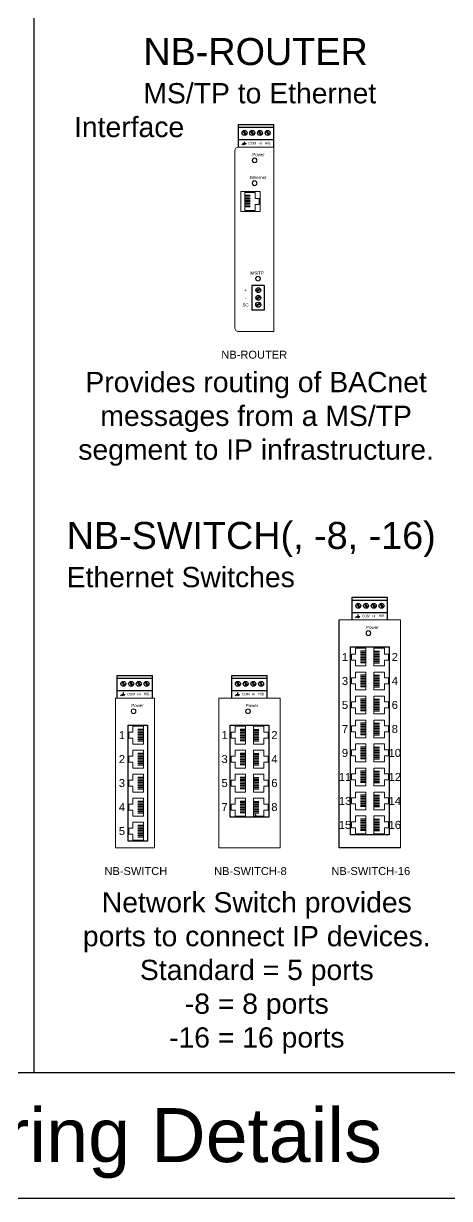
# Model space of a CAD drawing. Header units: inches. Extents: x 59 to 3361, y -1026 to 1732.
# Drawn here: x 2233 to 2339.4, y 38 to 331.7 of the extents above; entities that cross this region are included whole.
import ezdxf

# ---------------------------------------------------------------- set-up
doc = ezdxf.new("R2010")
doc.units = ezdxf.units.IN
doc.header["$MEASUREMENT"] = 0
doc.linetypes.add('SLD-Solid', pattern=[0])
doc.styles.add('ARIAL', font='arial.ttf')

# ---------------------------------------------------------------- blocks, each defined once
blk = doc.blocks.new('NB-SWITCH-8 Front')
for p, q in [((-4.43, 43.14), (4.43, 43.14)), ((-4.43, 37.48), (-4.43, 43.14)), ((-4.43, 42.44), (4.43, 42.44)), ((-3.3, 41.49), (-2.66, 40.45)), ((-3.15, 41.59), (-2.49, 40.55)), ((-1.37, 41.49), (-0.74, 40.45)), ((-1.22, 41.59), (-0.57, 40.55)), ((0.55, 41.49), (1.19, 40.45)), ((0.7, 41.59), (1.36, 40.55)), ((2.48, 41.49), (3.11, 40.45)), ((2.63, 41.59), (3.28, 40.55)), ((4.4, 37.48), (4.4, 43.14)), ((-4.43, 39.36), (4.43, 39.36)), ((-3.26, 38.36), (-3.6, 38.02)), ((-3.26, 38.36), (-2.52, 38.36)), ((-2.89, 38.36), (-3.23, 38.02)), ((-2.89, 38.36), (-2.89, 38.82)), ((-2.52, 38.36), (-2.86, 38.02)), ((-0.99, 29.64), (-2.36, 29.64)), ((0.99, 29.64), (2.36, 29.64)), ((-0.99, 29.24), (-2.36, 29.24)), ((-0.99, 28.83), (-2.36, 28.83)), ((-0.99, 28.42), (-2.36, 28.42)), ((-0.99, 28.01), (-2.36, 28.01)), ((-0.99, 27.61), (-2.36, 27.61)), ((-0.99, 27.2), (-2.36, 27.2)), ((-0.99, 26.79), (-2.36, 26.79)), ((0.99, 29.24), (2.36, 29.24)), ((0.99, 28.83), (2.36, 28.83)), ((0.99, 28.42), (2.36, 28.42)), ((0.99, 28.01), (2.36, 28.01)), ((0.99, 27.61), (2.36, 27.61)), ((0.99, 27.2), (2.36, 27.2)), ((0.99, 26.79), (2.36, 26.79)), ((-0.99, 23.65), (-2.36, 23.65)), ((0.99, 23.65), (2.36, 23.65)), ((-0.99, 23.24), (-2.36, 23.24)), ((-0.99, 22.83), (-2.36, 22.83)), ((-0.99, 22.43), (-2.36, 22.43)), ((-0.99, 22.02), (-2.36, 22.02)), ((-0.99, 21.61), (-2.36, 21.61)), ((-0.99, 21.2), (-2.36, 21.2)), ((-0.99, 20.8), (-2.36, 20.8)), ((0.99, 23.24), (2.36, 23.24)), ((0.99, 22.83), (2.36, 22.83)), ((0.99, 22.43), (2.36, 22.43)), ((0.99, 22.02), (2.36, 22.02)), ((0.99, 21.61), (2.36, 21.61)), ((0.99, 21.2), (2.36, 21.2)), ((0.99, 20.8), (2.36, 20.8)), ((-0.99, 17.65), (-2.36, 17.65)), ((0.99, 17.65), (2.36, 17.65)), ((-0.99, 17.24), (-2.36, 17.24)), ((-0.99, 16.84), (-2.36, 16.84)), ((-0.99, 16.43), (-2.36, 16.43)), ((-0.99, 16.02), (-2.36, 16.02)), ((-0.99, 15.61), (-2.36, 15.61)), ((-0.99, 15.21), (-2.36, 15.21)), ((-0.99, 14.8), (-2.36, 14.8)), ((0.99, 17.24), (2.36, 17.24)), ((0.99, 16.84), (2.36, 16.84)), ((0.99, 16.43), (2.36, 16.43)), ((0.99, 16.02), (2.36, 16.02)), ((0.99, 15.61), (2.36, 15.61)), ((0.99, 15.21), (2.36, 15.21)), ((0.99, 14.8), (2.36, 14.8)), ((-0.99, 11.65), (-2.36, 11.65)), ((-0.99, 11.25), (-2.36, 11.25)), ((-0.99, 10.84), (-2.36, 10.84)), ((-0.99, 10.43), (-2.36, 10.43)), ((-0.99, 10.03), (-2.36, 10.03)), ((-0.99, 9.62), (-2.36, 9.62)), ((-0.99, 9.21), (-2.36, 9.21)), ((0.99, 11.65), (2.36, 11.65)), ((0.99, 11.25), (2.36, 11.25)), ((0.99, 10.84), (2.36, 10.84)), ((0.99, 10.43), (2.36, 10.43)), ((0.99, 10.03), (2.36, 10.03)), ((0.99, 9.62), (2.36, 9.62)), ((0.99, 9.21), (2.36, 9.21)), ((-0.99, 8.8), (-2.36, 8.8)), ((0.99, 8.8), (2.36, 8.8)), ((1.63, 8.13), (1.29, 8.47)), ((1.63, 7.76), (1.29, 8.1))]:
    blk.add_line(p, q)
at = {"color": 7, "linetype": 'SLD-Solid', "lineweight": 15}
for p, q in [((7.68, 37.48), (-7.68, 37.48)), ((-7.68, 37.48), (-7.68, 0)), ((4.4, 37.48), (-4.4, 37.48)), ((7.68, 0), (7.68, 37.48)), ((-3.61, 28.97), (-3.61, 30.46)), ((-3.61, 30.46), (-0.99, 30.46)), ((-0.99, 30.46), (-0.99, 25.98)), ((0, 30.73), (4.83, 30.73)), ((0.99, 30.46), (0.99, 25.98)), ((3.61, 30.46), (0.99, 30.46)), ((3.61, 28.97), (3.61, 30.46)), ((-4.62, 28.97), (-3.61, 28.97)), ((-4.62, 27.47), (-4.62, 28.97)), ((-3.61, 27.47), (-4.62, 27.47)), ((-3.61, 25.98), (-3.61, 27.47)), ((4.62, 28.97), (3.61, 28.97)), ((3.61, 27.47), (4.62, 27.47)), ((3.61, 25.98), (3.61, 27.47)), ((4.62, 27.47), (4.62, 28.97)), ((-0.99, 25.98), (-3.61, 25.98)), ((-3.61, 22.97), (-3.61, 24.46)), ((-3.61, 24.46), (-0.99, 24.46)), ((-0.99, 24.46), (-0.99, 19.98)), ((0.99, 25.98), (3.61, 25.98)), ((0.99, 24.46), (0.99, 19.98)), ((3.61, 24.46), (0.99, 24.46)), ((3.61, 22.97), (3.61, 24.46)), ((-4.62, 22.97), (-3.61, 22.97)), ((-4.62, 21.47), (-4.62, 22.97)), ((-3.61, 21.47), (-4.62, 21.47)), ((-3.61, 19.98), (-3.61, 21.47)), ((4.62, 22.97), (3.61, 22.97)), ((3.61, 21.47), (4.62, 21.47)), ((3.61, 19.98), (3.61, 21.47)), ((4.62, 21.47), (4.62, 22.97)), ((-0.99, 19.98), (-3.61, 19.98)), ((-3.61, 16.97), (-3.61, 18.46)), ((-3.61, 18.46), (-0.99, 18.46)), ((-0.99, 18.46), (-0.99, 13.99)), ((0.99, 19.98), (3.61, 19.98)), ((0.99, 18.46), (0.99, 13.99)), ((3.61, 18.46), (0.99, 18.46)), ((3.61, 16.97), (3.61, 18.46)), ((-4.62, 16.97), (-3.61, 16.97)), ((-4.62, 15.48), (-4.62, 16.97)), ((-3.61, 15.48), (-4.62, 15.48)), ((-3.61, 13.99), (-3.61, 15.48)), ((4.62, 16.97), (3.61, 16.97)), ((3.61, 15.48), (4.62, 15.48)), ((3.61, 13.99), (3.61, 15.48)), ((4.62, 15.48), (4.62, 16.97)), ((-4.83, 12.74), (-4.83, 7.72)), ((-0.99, 13.99), (-3.61, 13.99)), ((-3.61, 10.98), (-3.61, 12.47)), ((-3.61, 12.47), (-0.99, 12.47)), ((-0.99, 12.47), (-0.99, 7.99)), ((0.99, 13.99), (3.61, 13.99)), ((0.99, 12.47), (0.99, 7.99)), ((3.61, 12.47), (0.99, 12.47)), ((3.61, 10.98), (3.61, 12.47)), ((-4.62, 10.98), (-3.61, 10.98)), ((-4.62, 9.48), (-4.62, 10.98)), ((-3.61, 9.48), (-4.62, 9.48)), ((-3.61, 7.99), (-3.61, 9.48)), ((4.62, 10.98), (3.61, 10.98)), ((3.61, 9.48), (4.62, 9.48)), ((3.61, 7.99), (3.61, 9.48)), ((4.62, 9.48), (4.62, 10.98)), ((-0.99, 7.99), (-3.61, 7.99)), ((0.99, 7.99), (3.61, 7.99)), ((-7.68, 0), (7.68, 0))]:
    blk.add_line(p, q, dxfattribs=at)
blk.add_lwpolyline([(-4.83, 7.72), (-4.83, 30.73), (4.83, 30.73), (4.83, 7.72)], close=True)
for centre in [(-2.89, 41.03), (-0.96, 41.03), (0.96, 41.03), (2.89, 41.03)]:
    blk.add_circle(centre, 0.617)
for radius in [0.6, 0.553]:
    blk.add_circle((-0.37, 34.18), radius, dxfattribs=at)
at = {"style": 'ARIAL'}
for s, width, heights, insert, char_height, attachment_point in [('COM', 1.9772, [0], (-0.96, 38.44), 0.619, 5), ('HI', 1.5163, [0.827], (0.96, 38.44), 0.619, 5), ('HIB', 1.5163, [0.827], (2.89, 38.48), 0.619, 5), ('\\pi-2.1321;Power', 0.9353, [0], (1.17, 36), 0.7924, 1), ('1', 1.0609, [0], (-6.22, 28.22), 2, 5), ('2', 1.0609, [0], (6.22, 28.22), 2, 5), ('3', 1.0609, [0], (-6.22, 22.22), 2, 5), ('4', 1.0609, [0], (6.22, 22.22), 2, 5), ('5', 1.0609, [0], (-6.22, 16.23), 2, 5), ('6', 1.0609, [0], (6.22, 16.23), 2, 5), ('7', 1.0609, [0], (-6.22, 10.23), 2, 5), ('8', 1.0609, [0], (6.22, 10.23), 2, 5), ('NB-SWITCH-8', 11.7813, [0], (0.22, -5.78), 1.981, 5)]:
    blk.add_mtext_dynamic_manual_height_columns(s, width=width, gutter_width=1, heights=heights, dxfattribs=dict(at, insert=insert, char_height=char_height, attachment_point=attachment_point))
blk = doc.blocks.new('*U261')
blk.add_blockref('NB-SWITCH-8 Front', (0, 0))
blk = doc.blocks.new('NB-ROUTER Front')
for p, q in [((-3.96, 51.76), (4.87, 51.76)), ((-3.96, 46.1), (-3.96, 51.76)), ((-3.96, 51.06), (4.87, 51.06)), ((-2.83, 50.11), (-2.19, 49.07)), ((-2.68, 50.21), (-2.03, 49.17)), ((-0.9, 50.11), (-0.27, 49.07)), ((-0.75, 50.21), (-0.1, 49.17)), ((1.02, 50.11), (1.66, 49.07)), ((1.17, 50.21), (1.82, 49.17)), ((2.95, 50.11), (3.58, 49.07)), ((3.1, 50.21), (3.75, 49.17)), ((4.87, 46.1), (4.87, 51.76)), ((-3.96, 47.98), (4.87, 47.98)), ((-2.42, 46.97), (-2.42, 47.44)), ((-2.79, 46.97), (-3.13, 46.64)), ((-2.79, 46.97), (-2.05, 46.97)), ((-2.42, 46.97), (-2.76, 46.64)), ((-2.05, 46.97), (-2.39, 46.64)), ((-1.02, 34.02), (-2.38, 34.02)), ((-1.02, 33.61), (-2.38, 33.61)), ((-1.02, 33.21), (-2.38, 33.21)), ((-1.02, 32.8), (-2.38, 32.8)), ((-1.02, 32.39), (-2.38, 32.39)), ((-1.02, 31.98), (-2.38, 31.98)), ((-1.02, 31.58), (-2.38, 31.58)), ((-1.02, 31.17), (-2.38, 31.17)), ((1.49, 10.78), (0.45, 10.14)), ((1.49, 8.85), (0.45, 8.21)), ((1.59, 10.62), (0.55, 9.97)), ((2.47, 11.5), (2.47, 5.38)), ((1.47, 7.12), (0.44, 6.48)), ((1.57, 6.97), (0.54, 6.32)), ((1.59, 8.7), (0.55, 8.05))]:
    blk.add_line(p, q)
at = {"color": 7, "linetype": 'SLD-Solid', "lineweight": 15}
for p, q in [((-3.37, 30.02), (-3.37, 35.04)), ((-3.37, 35.04), (1.46, 35.04)), ((1.46, 35.04), (-3.37, 35.04)), ((-2.38, 34.77), (0.24, 34.77)), ((-2.38, 30.29), (-2.38, 34.77)), ((0.24, 34.77), (0.24, 33.28)), ((0.24, 33.28), (1.25, 33.28)), ((1.25, 33.28), (1.25, 31.78)), ((1.46, 35.04), (1.46, 30.02)), ((1.46, 30.02), (1.46, 35.04)), ((1.46, 30.02), (-3.37, 30.02)), ((0.24, 30.29), (-2.38, 30.29)), ((1.25, 31.78), (0.24, 31.78)), ((0.24, 31.78), (0.24, 30.29))]:
    blk.add_line(p, q, dxfattribs=at)
blk.add_lwpolyline([(-3.94, 0), (4.87, 0), (4.87, 46.1), (-3.94, 46.1, 0.414214), (-4.87, 45.16), (-4.87, 0.94, 0.414214)], format="xyb", close=True, dxfattribs=at)
for points in [[(2.47, 11.5), (-0.62, 11.5), (-0.62, 5.38), (-0.62, 5.38)], [(2.47, 5.38), (-0.62, 5.38), (-0.62, 5.38), (-0.62, 5.38)]]:
    blk.add_lwpolyline(points)
for centre in [(-2.42, 49.65), (-0.49, 49.65), (1.43, 49.65), (3.36, 49.65), (1.03, 10.37), (1.03, 8.44), (1.01, 6.71)]:
    blk.add_circle(centre, 0.617)
for centre, radius in [((0.09, 42.8), 0.6), ((0.09, 42.8), 0.553), ((0.09, 37.1), 0.6), ((0.09, 37.1), 0.553), ((0.93, 13.25), 0.6), ((0.93, 13.25), 0.553)]:
    blk.add_circle(centre, radius, dxfattribs=at)
at = {"style": 'ARIAL'}
for s, width, heights, insert, char_height, attachment_point in [('COM', 1.9772, [0], (-0.49, 47.06), 0.619, 5), ('HI', 1.5163, [0.827], (1.43, 47.06), 0.619, 5), ('HIB', 1.5163, [0.827], (3.36, 47.1), 0.619, 5), ('\\pi-2.1321;Power', 0.9353, [0], (1.64, 44.62), 0.7924, 1), ('\\pi-3.1537;Ethernet', 0.9353, [0], (1.98, 38.9), 0.7924, 1), ('\\pi-2.317;MS/TP', 0.9353, [0], (1.37, 15.03), 0.7924, 1), ('+', 0.5985, [0], (-2.18, 10.74), 0.792, 2), ('SC', 1.5163, [0.827], (-2.93, 7.08), 0.792, 1), ('\\pi0.023169;-', 0.3452, [0], (-2.35, 8.81), 0.7924, 1), ('NB-ROUTER', 21.5997, [0], (0, -5.78), 1.981, 5)]:
    blk.add_mtext_dynamic_manual_height_columns(s, width=width, gutter_width=1, heights=heights, dxfattribs=dict(at, insert=insert, char_height=char_height, attachment_point=attachment_point))
blk = doc.blocks.new('*U209')
blk.add_blockref('NB-ROUTER Front', (-0.47, 0))
blk = doc.blocks.new('NB-SWITCH Front')
for p, q in [((-4.43, 43.14), (4.43, 43.14)), ((-4.43, 37.48), (-4.43, 43.14)), ((-4.43, 42.44), (4.43, 42.44)), ((-3.3, 41.49), (-2.66, 40.45)), ((-3.15, 41.59), (-2.49, 40.55)), ((-1.37, 41.49), (-0.74, 40.45)), ((-1.22, 41.59), (-0.57, 40.55)), ((0.55, 41.49), (1.19, 40.45)), ((0.7, 41.59), (1.36, 40.55)), ((2.48, 41.49), (3.11, 40.45)), ((2.63, 41.59), (3.28, 40.55)), ((4.4, 37.48), (4.4, 43.14)), ((-4.43, 39.36), (4.43, 39.36)), ((-3.26, 38.36), (-3.6, 38.02)), ((-3.26, 38.36), (-2.52, 38.36)), ((-2.89, 38.36), (-3.23, 38.02)), ((-2.89, 38.36), (-2.89, 38.82)), ((-2.52, 38.36), (-2.86, 38.02)), ((2.11, 29.58), (0.74, 29.58)), ((2.11, 29.17), (0.74, 29.17)), ((2.11, 28.76), (0.74, 28.76)), ((2.11, 28.36), (0.74, 28.36)), ((2.11, 27.95), (0.74, 27.95)), ((2.11, 27.54), (0.74, 27.54)), ((2.11, 27.13), (0.74, 27.13)), ((2.11, 26.73), (0.74, 26.73)), ((2.11, 23.58), (0.74, 23.58)), ((2.11, 23.17), (0.74, 23.17)), ((2.11, 22.77), (0.74, 22.77)), ((2.11, 22.36), (0.74, 22.36)), ((2.11, 21.95), (0.74, 21.95)), ((2.11, 21.54), (0.74, 21.54)), ((2.11, 21.14), (0.74, 21.14)), ((2.11, 20.73), (0.74, 20.73)), ((2.11, 17.58), (0.74, 17.58)), ((2.11, 17.18), (0.74, 17.18)), ((2.11, 16.77), (0.74, 16.77)), ((2.11, 16.36), (0.74, 16.36)), ((2.11, 15.96), (0.74, 15.96)), ((2.11, 15.55), (0.74, 15.55)), ((2.11, 15.14), (0.74, 15.14)), ((2.11, 14.73), (0.74, 14.73)), ((2.11, 11.59), (0.74, 11.59)), ((2.11, 11.18), (0.74, 11.18)), ((2.11, 10.77), (0.74, 10.77)), ((2.11, 10.37), (0.74, 10.37)), ((2.11, 9.96), (0.74, 9.96)), ((2.11, 9.55), (0.74, 9.55)), ((2.11, 9.15), (0.74, 9.15)), ((2.11, 8.74), (0.74, 8.74)), ((2.11, 5.59), (0.74, 5.59)), ((2.11, 5.18), (0.74, 5.18)), ((2.11, 4.78), (0.74, 4.78)), ((2.11, 4.37), (0.74, 4.37)), ((2.11, 3.96), (0.74, 3.96)), ((2.11, 3.56), (0.74, 3.56)), ((2.11, 3.15), (0.74, 3.15)), ((2.11, 2.74), (0.74, 2.74))]:
    blk.add_line(p, q)
at = {"color": 7, "linetype": 'SLD-Solid', "lineweight": 15}
for p, q in [((4.87, 37.48), (-4.87, 37.48)), ((-4.87, 37.48), (-4.87, 0)), ((4.4, 37.48), (-4.4, 37.48)), ((4.87, 0), (4.87, 37.48)), ((-0.51, 28.97), (-0.51, 30.46)), ((-0.51, 30.46), (2.11, 30.46)), ((2.11, 30.46), (2.11, 25.98)), ((-1.52, 28.97), (-0.51, 28.97)), ((-1.52, 27.47), (-1.52, 28.97)), ((-0.51, 27.47), (-1.52, 27.47)), ((-0.51, 25.98), (-0.51, 27.47)), ((2.11, 25.98), (-0.51, 25.98)), ((-0.51, 22.97), (-0.51, 24.46)), ((-0.51, 24.46), (2.11, 24.46)), ((2.11, 24.46), (2.11, 19.98)), ((-1.52, 22.97), (-0.51, 22.97)), ((-1.52, 21.47), (-1.52, 22.97)), ((-0.51, 21.47), (-1.52, 21.47)), ((-0.51, 19.98), (-0.51, 21.47)), ((2.11, 19.98), (-0.51, 19.98)), ((-0.51, 16.97), (-0.51, 18.46)), ((-0.51, 18.46), (2.11, 18.46)), ((2.11, 18.46), (2.11, 13.99)), ((-1.52, 16.97), (-0.51, 16.97)), ((-1.52, 15.48), (-1.52, 16.97)), ((-0.51, 15.48), (-1.52, 15.48)), ((-0.51, 13.99), (-0.51, 15.48)), ((2.11, 13.99), (-0.51, 13.99)), ((-0.51, 10.98), (-0.51, 12.47)), ((-0.51, 12.47), (2.11, 12.47)), ((2.11, 12.47), (2.11, 7.99)), ((-1.52, 10.98), (-0.51, 10.98)), ((-1.52, 9.48), (-1.52, 10.98)), ((-0.51, 9.48), (-1.52, 9.48)), ((-0.51, 7.99), (-0.51, 9.48)), ((2.11, 7.99), (-0.51, 7.99)), ((-0.51, 4.98), (-0.51, 6.47)), ((-0.51, 6.47), (2.11, 6.47)), ((2.11, 6.47), (2.11, 1.99)), ((-1.52, 4.98), (-0.51, 4.98)), ((-1.52, 3.48), (-1.52, 4.98)), ((-0.51, 3.48), (-1.52, 3.48)), ((-0.51, 1.99), (-0.51, 3.48)), ((-4.87, 0), (4.87, 0)), ((2.11, 1.99), (-0.51, 1.99))]:
    blk.add_line(p, q, dxfattribs=at)
blk.add_lwpolyline([(-1.73, 1.72), (-1.73, 30.73), (3.1, 30.73), (3.1, 1.72)], close=True)
for centre in [(-2.89, 41.03), (-0.96, 41.03), (0.96, 41.03), (2.89, 41.03)]:
    blk.add_circle(centre, 0.617)
for radius in [0.6, 0.553]:
    blk.add_circle((-0.35, 34.18), radius, dxfattribs=at)
at = {"style": 'ARIAL'}
for s, width, heights, insert, char_height, attachment_point in [('COM', 1.9772, [0], (-0.96, 38.44), 0.619, 5), ('HI', 1.5163, [0.827], (0.96, 38.44), 0.619, 5), ('HIB', 1.5163, [0.827], (2.89, 38.48), 0.619, 5), ('\\pi-2.1321;Power', 0.9353, [0], (1.19, 36), 0.7924, 1), ('1', 1.0609, [0], (-3.26, 28.2), 2, 5), ('2', 1.0609, [0], (-3.26, 22.21), 2, 5), ('3', 1.0609, [0], (-3.26, 16.21), 2, 5), ('4', 1.0609, [0], (-3.26, 10.22), 2, 5), ('5', 1.0609, [0], (-3.26, 4.22), 2, 5), ('NB-SWITCH', 11.7813, [0], (0.22, -5.78), 1.981, 5)]:
    blk.add_mtext_dynamic_manual_height_columns(s, width=width, gutter_width=1, heights=heights, dxfattribs=dict(at, insert=insert, char_height=char_height, attachment_point=attachment_point))
blk = doc.blocks.new('*U210')
blk.add_blockref('NB-SWITCH Front', (0, 0))
blk = doc.blocks.new('NB-SWITCH-16 Front')
for p, q in [((-4.43, 62.66), (4.43, 62.66)), ((-4.43, 56.99), (-4.43, 62.66)), ((-4.43, 62.66), (4.43, 62.66)), ((-4.43, 56.99), (-4.43, 62.66)), ((-4.43, 61.96), (4.43, 61.96)), ((-4.43, 61.96), (4.43, 61.96)), ((4.4, 56.99), (4.4, 62.66)), ((4.4, 56.99), (4.4, 62.66)), ((-4.43, 58.87), (4.43, 58.87)), ((-4.43, 58.87), (4.43, 58.87)), ((-3.3, 61), (-2.66, 59.97)), ((-3.3, 61), (-2.66, 59.97)), ((-3.15, 61.1), (-2.49, 60.07)), ((-3.15, 61.1), (-2.49, 60.07)), ((-1.37, 61), (-0.74, 59.97)), ((-1.37, 61), (-0.74, 59.97)), ((-1.22, 61.1), (-0.57, 60.07)), ((-1.22, 61.1), (-0.57, 60.07)), ((0.55, 61), (1.19, 59.97)), ((0.55, 61), (1.19, 59.97)), ((0.7, 61.1), (1.36, 60.07)), ((0.7, 61.1), (1.36, 60.07)), ((2.48, 61), (3.11, 59.97)), ((2.48, 61), (3.11, 59.97)), ((2.63, 61.1), (3.28, 60.07)), ((2.63, 61.1), (3.28, 60.07)), ((-7.68, 0), (-7.68, 56.99)), ((-7.68, 0), (-7.68, 56.99)), ((-3.26, 57.87), (-3.6, 57.53)), ((-3.26, 57.87), (-3.6, 57.53)), ((-3.26, 57.87), (-2.52, 57.87)), ((-3.26, 57.87), (-2.52, 57.87)), ((-2.89, 57.87), (-3.23, 57.53)), ((-2.89, 57.87), (-3.23, 57.53)), ((-2.89, 57.87), (-2.89, 58.33)), ((-2.89, 57.87), (-2.89, 58.33)), ((-2.52, 57.87), (-2.86, 57.53)), ((-2.52, 57.87), (-2.86, 57.53)), ((-0.99, 49.16), (-2.36, 49.16)), ((-0.99, 48.75), (-2.36, 48.75)), ((-0.99, 48.34), (-2.36, 48.34)), ((-0.99, 47.94), (-2.36, 47.94)), ((-0.99, 47.53), (-2.36, 47.53)), ((-0.99, 47.12), (-2.36, 47.12)), ((0.99, 49.16), (2.36, 49.16)), ((0.99, 48.75), (2.36, 48.75)), ((0.99, 48.34), (2.36, 48.34)), ((0.99, 47.94), (2.36, 47.94)), ((0.99, 47.53), (2.36, 47.53)), ((0.99, 47.12), (2.36, 47.12)), ((-0.99, 46.71), (-2.36, 46.71)), ((-0.99, 46.31), (-2.36, 46.31)), ((0.99, 46.71), (2.36, 46.71)), ((0.99, 46.31), (2.36, 46.31)), ((-0.99, 43.16), (-2.36, 43.16)), ((-0.99, 42.75), (-2.36, 42.75)), ((-0.99, 42.35), (-2.36, 42.35)), ((-0.99, 41.94), (-2.36, 41.94)), ((-0.99, 41.53), (-2.36, 41.53)), ((-0.99, 41.13), (-2.36, 41.13)), ((0.99, 43.16), (2.36, 43.16)), ((0.99, 42.75), (2.36, 42.75)), ((0.99, 42.35), (2.36, 42.35)), ((0.99, 41.94), (2.36, 41.94)), ((0.99, 41.53), (2.36, 41.53)), ((0.99, 41.13), (2.36, 41.13)), ((-0.99, 40.72), (-2.36, 40.72)), ((-0.99, 40.31), (-2.36, 40.31)), ((0.99, 40.72), (2.36, 40.72)), ((0.99, 40.31), (2.36, 40.31)), ((-0.99, 37.16), (-2.36, 37.16)), ((-0.99, 36.76), (-2.36, 36.76)), ((-0.99, 36.35), (-2.36, 36.35)), ((-0.99, 35.94), (-2.36, 35.94)), ((-0.99, 35.54), (-2.36, 35.54)), ((0.99, 37.16), (2.36, 37.16)), ((0.99, 36.76), (2.36, 36.76)), ((0.99, 36.35), (2.36, 36.35)), ((0.99, 35.94), (2.36, 35.94)), ((0.99, 35.54), (2.36, 35.54)), ((-0.99, 35.13), (-2.36, 35.13)), ((-0.99, 34.72), (-2.36, 34.72)), ((-0.99, 34.31), (-2.36, 34.31)), ((0.99, 35.13), (2.36, 35.13)), ((0.99, 34.72), (2.36, 34.72)), ((0.99, 34.31), (2.36, 34.31)), ((-0.99, 31.17), (-2.36, 31.17)), ((-0.99, 30.76), (-2.36, 30.76)), ((-0.99, 30.35), (-2.36, 30.35)), ((-0.99, 29.95), (-2.36, 29.95)), ((-0.99, 29.54), (-2.36, 29.54)), ((0.99, 31.17), (2.36, 31.17)), ((0.99, 30.76), (2.36, 30.76)), ((0.99, 30.35), (2.36, 30.35)), ((0.99, 29.95), (2.36, 29.95)), ((0.99, 29.54), (2.36, 29.54)), ((-0.99, 29.13), (-2.36, 29.13)), ((-0.99, 28.73), (-2.36, 28.73)), ((-0.99, 28.32), (-2.36, 28.32)), ((0.99, 29.13), (2.36, 29.13)), ((0.99, 28.73), (2.36, 28.73)), ((0.99, 28.32), (2.36, 28.32)), ((-0.99, 25.17), (-2.36, 25.17)), ((-0.99, 24.77), (-2.36, 24.77)), ((-0.99, 24.36), (-2.36, 24.36)), ((-0.99, 23.95), (-2.36, 23.95)), ((-0.99, 23.54), (-2.36, 23.54)), ((0.99, 25.17), (2.36, 25.17)), ((0.99, 24.77), (2.36, 24.77)), ((0.99, 24.36), (2.36, 24.36)), ((0.99, 23.95), (2.36, 23.95)), ((0.99, 23.54), (2.36, 23.54)), ((-0.99, 23.14), (-2.36, 23.14)), ((-0.99, 22.73), (-2.36, 22.73)), ((-0.99, 22.32), (-2.36, 22.32)), ((0.99, 23.14), (2.36, 23.14)), ((0.99, 22.73), (2.36, 22.73)), ((0.99, 22.32), (2.36, 22.32)), ((-0.99, 19.18), (-2.36, 19.18)), ((-0.99, 18.77), (-2.36, 18.77)), ((-0.99, 18.36), (-2.36, 18.36)), ((-0.99, 17.95), (-2.36, 17.95)), ((0.99, 19.18), (2.36, 19.18)), ((0.99, 18.77), (2.36, 18.77)), ((0.99, 18.36), (2.36, 18.36)), ((0.99, 17.95), (2.36, 17.95)), ((-0.99, 17.55), (-2.36, 17.55)), ((-0.99, 17.14), (-2.36, 17.14)), ((-0.99, 16.73), (-2.36, 16.73)), ((-0.99, 16.33), (-2.36, 16.33)), ((0.99, 17.55), (2.36, 17.55)), ((0.99, 17.14), (2.36, 17.14)), ((0.99, 16.73), (2.36, 16.73)), ((0.99, 16.33), (2.36, 16.33)), ((-0.99, 13.18), (-2.36, 13.18)), ((-0.99, 12.77), (-2.36, 12.77)), ((-0.99, 12.37), (-2.36, 12.37)), ((-0.99, 11.96), (-2.36, 11.96)), ((0.99, 13.18), (2.36, 13.18)), ((0.99, 12.77), (2.36, 12.77)), ((0.99, 12.37), (2.36, 12.37)), ((0.99, 11.96), (2.36, 11.96)), ((-0.99, 11.55), (-2.36, 11.55)), ((-0.99, 11.14), (-2.36, 11.14)), ((-0.99, 10.74), (-2.36, 10.74)), ((-0.99, 10.33), (-2.36, 10.33)), ((0.99, 11.55), (2.36, 11.55)), ((0.99, 11.14), (2.36, 11.14)), ((0.99, 10.74), (2.36, 10.74)), ((0.99, 10.33), (2.36, 10.33)), ((-0.99, 7.18), (-2.36, 7.18)), ((-0.99, 6.78), (-2.36, 6.78)), ((-0.99, 6.37), (-2.36, 6.37)), ((-0.99, 5.96), (-2.36, 5.96)), ((0.99, 7.18), (2.36, 7.18)), ((0.99, 6.78), (2.36, 6.78)), ((0.99, 6.37), (2.36, 6.37)), ((0.99, 5.96), (2.36, 5.96)), ((-0.99, 5.55), (-2.36, 5.55)), ((-0.99, 5.15), (-2.36, 5.15)), ((-0.99, 4.74), (-2.36, 4.74)), ((-0.99, 4.33), (-2.36, 4.33)), ((0.99, 5.55), (2.36, 5.55)), ((0.99, 5.15), (2.36, 5.15)), ((0.99, 4.74), (2.36, 4.74)), ((0.99, 4.33), (2.36, 4.33)), ((7.68, 0), (-7.68, 0))]:
    blk.add_line(p, q)
at = {"color": 7, "linetype": 'SLD-Solid', "lineweight": 15}
for p, q in [((7.68, 56.99), (-7.68, 56.99)), ((7.68, 56.99), (-7.68, 56.99)), ((4.4, 56.99), (-4.4, 56.99)), ((4.4, 56.99), (-4.4, 56.99)), ((7.68, 0), (7.68, 56.99)), ((7.68, 0), (7.68, 56.99)), ((0, 50.25), (-4.83, 50.25)), ((-4.83, 50.25), (-4.83, 45.22)), ((0, 50.25), (-4.83, 50.25)), ((-4.83, 50.25), (-4.83, 45.22)), ((-3.61, 48.48), (-3.61, 49.97)), ((-3.61, 49.97), (-0.99, 49.97)), ((-3.61, 48.48), (-3.61, 49.97)), ((-3.61, 49.97), (-0.99, 49.97)), ((-0.99, 49.97), (-0.99, 45.49)), ((-0.99, 49.97), (-0.99, 45.49)), ((0, 50.25), (4.83, 50.25)), ((0, 50.25), (4.83, 50.25)), ((0.99, 49.97), (0.99, 45.49)), ((3.61, 49.97), (0.99, 49.97)), ((0.99, 49.97), (0.99, 45.49)), ((3.61, 49.97), (0.99, 49.97)), ((3.61, 48.48), (3.61, 49.97)), ((3.61, 48.48), (3.61, 49.97)), ((4.83, 50.25), (4.83, 45.22)), ((4.83, 50.25), (4.83, 45.22)), ((-4.62, 48.48), (-3.61, 48.48)), ((-4.62, 46.98), (-4.62, 48.48)), ((-4.62, 48.48), (-3.61, 48.48)), ((-4.62, 46.98), (-4.62, 48.48)), ((4.62, 48.48), (3.61, 48.48)), ((4.62, 48.48), (3.61, 48.48)), ((4.62, 46.98), (4.62, 48.48)), ((4.62, 46.98), (4.62, 48.48)), ((-4.83, 44.25), (-4.83, 39.22)), ((-4.83, 44.25), (-4.83, 39.22)), ((-3.61, 46.98), (-4.62, 46.98)), ((-3.61, 46.98), (-4.62, 46.98)), ((-3.61, 45.49), (-3.61, 46.98)), ((-3.61, 45.49), (-3.61, 46.98)), ((-0.99, 45.49), (-3.61, 45.49)), ((-0.99, 45.49), (-3.61, 45.49)), ((0.99, 45.49), (3.61, 45.49)), ((0.99, 45.49), (3.61, 45.49)), ((3.61, 46.98), (4.62, 46.98)), ((3.61, 45.49), (3.61, 46.98)), ((3.61, 46.98), (4.62, 46.98)), ((3.61, 45.49), (3.61, 46.98)), ((4.83, 44.25), (4.83, 39.22)), ((4.83, 44.25), (4.83, 39.22)), ((-4.62, 42.49), (-3.61, 42.49)), ((-4.62, 40.99), (-4.62, 42.49)), ((-4.62, 42.49), (-3.61, 42.49)), ((-4.62, 40.99), (-4.62, 42.49)), ((-3.61, 42.49), (-3.61, 43.98)), ((-3.61, 43.98), (-0.99, 43.98)), ((-3.61, 42.49), (-3.61, 43.98)), ((-3.61, 43.98), (-0.99, 43.98)), ((-0.99, 43.98), (-0.99, 39.5)), ((-0.99, 43.98), (-0.99, 39.5)), ((0.99, 43.98), (0.99, 39.5)), ((3.61, 43.98), (0.99, 43.98)), ((0.99, 43.98), (0.99, 39.5)), ((3.61, 43.98), (0.99, 43.98)), ((3.61, 42.49), (3.61, 43.98)), ((3.61, 42.49), (3.61, 43.98)), ((4.62, 42.49), (3.61, 42.49)), ((4.62, 42.49), (3.61, 42.49)), ((4.62, 40.99), (4.62, 42.49)), ((4.62, 40.99), (4.62, 42.49)), ((-4.83, 38.25), (-4.83, 33.23)), ((-4.83, 38.25), (-4.83, 33.23)), ((-3.61, 40.99), (-4.62, 40.99)), ((-3.61, 40.99), (-4.62, 40.99)), ((-3.61, 39.5), (-3.61, 40.99)), ((-3.61, 39.5), (-3.61, 40.99)), ((-0.99, 39.5), (-3.61, 39.5)), ((-0.99, 39.5), (-3.61, 39.5)), ((0.99, 39.5), (3.61, 39.5)), ((0.99, 39.5), (3.61, 39.5)), ((3.61, 40.99), (4.62, 40.99)), ((3.61, 39.5), (3.61, 40.99)), ((3.61, 40.99), (4.62, 40.99)), ((3.61, 39.5), (3.61, 40.99)), ((-4.62, 36.49), (-3.61, 36.49)), ((-4.62, 34.99), (-4.62, 36.49)), ((-4.62, 36.49), (-3.61, 36.49)), ((-4.62, 34.99), (-4.62, 36.49)), ((-3.61, 36.49), (-3.61, 37.98)), ((-3.61, 37.98), (-0.99, 37.98)), ((-3.61, 36.49), (-3.61, 37.98)), ((-3.61, 37.98), (-0.99, 37.98)), ((-0.99, 37.98), (-0.99, 33.5)), ((-0.99, 37.98), (-0.99, 33.5)), ((0.99, 37.98), (0.99, 33.5)), ((3.61, 37.98), (0.99, 37.98)), ((0.99, 37.98), (0.99, 33.5)), ((3.61, 37.98), (0.99, 37.98)), ((3.61, 36.49), (3.61, 37.98)), ((3.61, 36.49), (3.61, 37.98)), ((4.62, 36.49), (3.61, 36.49)), ((4.62, 36.49), (3.61, 36.49)), ((4.62, 34.99), (4.62, 36.49)), ((4.62, 34.99), (4.62, 36.49)), ((-3.61, 34.99), (-4.62, 34.99)), ((-3.61, 34.99), (-4.62, 34.99)), ((-3.61, 33.5), (-3.61, 34.99)), ((-3.61, 33.5), (-3.61, 34.99)), ((-0.99, 33.5), (-3.61, 33.5)), ((-0.99, 33.5), (-3.61, 33.5)), ((0.99, 33.5), (3.61, 33.5)), ((0.99, 33.5), (3.61, 33.5)), ((3.61, 34.99), (4.62, 34.99)), ((3.61, 33.5), (3.61, 34.99)), ((3.61, 34.99), (4.62, 34.99)), ((3.61, 33.5), (3.61, 34.99)), ((-4.83, 32.26), (-4.83, 27.23)), ((-4.83, 32.26), (-4.83, 27.23)), ((-4.62, 30.49), (-3.61, 30.49)), ((-4.62, 28.99), (-4.62, 30.49)), ((-4.62, 30.49), (-3.61, 30.49)), ((-4.62, 28.99), (-4.62, 30.49)), ((-3.61, 30.49), (-3.61, 31.98)), ((-3.61, 31.98), (-0.99, 31.98)), ((-3.61, 30.49), (-3.61, 31.98)), ((-3.61, 31.98), (-0.99, 31.98)), ((-0.99, 31.98), (-0.99, 27.5)), ((-0.99, 31.98), (-0.99, 27.5)), ((0.99, 31.98), (0.99, 27.5)), ((3.61, 31.98), (0.99, 31.98)), ((0.99, 31.98), (0.99, 27.5)), ((3.61, 31.98), (0.99, 31.98)), ((3.61, 30.49), (3.61, 31.98)), ((3.61, 30.49), (3.61, 31.98)), ((4.62, 30.49), (3.61, 30.49)), ((4.62, 30.49), (3.61, 30.49)), ((4.62, 28.99), (4.62, 30.49)), ((4.62, 28.99), (4.62, 30.49)), ((-3.61, 28.99), (-4.62, 28.99)), ((-3.61, 28.99), (-4.62, 28.99)), ((-3.61, 27.5), (-3.61, 28.99)), ((-3.61, 27.5), (-3.61, 28.99)), ((-0.99, 27.5), (-3.61, 27.5)), ((-0.99, 27.5), (-3.61, 27.5)), ((0.99, 27.5), (3.61, 27.5)), ((0.99, 27.5), (3.61, 27.5)), ((3.61, 28.99), (4.62, 28.99)), ((3.61, 27.5), (3.61, 28.99)), ((3.61, 28.99), (4.62, 28.99)), ((3.61, 27.5), (3.61, 28.99)), ((-4.83, 26.26), (-4.83, 21.23)), ((-4.83, 26.26), (-4.83, 21.23)), ((-4.62, 24.5), (-3.61, 24.5)), ((-4.62, 23), (-4.62, 24.5)), ((-4.62, 24.5), (-3.61, 24.5)), ((-4.62, 23), (-4.62, 24.5)), ((-3.61, 24.5), (-3.61, 25.99)), ((-3.61, 25.99), (-0.99, 25.99)), ((-3.61, 24.5), (-3.61, 25.99)), ((-3.61, 25.99), (-0.99, 25.99)), ((-0.99, 25.99), (-0.99, 21.51)), ((-0.99, 25.99), (-0.99, 21.51)), ((0.99, 25.99), (0.99, 21.51)), ((3.61, 25.99), (0.99, 25.99)), ((0.99, 25.99), (0.99, 21.51)), ((3.61, 25.99), (0.99, 25.99)), ((3.61, 24.5), (3.61, 25.99)), ((3.61, 24.5), (3.61, 25.99)), ((4.62, 24.5), (3.61, 24.5)), ((4.62, 24.5), (3.61, 24.5)), ((4.62, 23), (4.62, 24.5)), ((4.62, 23), (4.62, 24.5)), ((-3.61, 23), (-4.62, 23)), ((-3.61, 23), (-4.62, 23)), ((-3.61, 21.51), (-3.61, 23)), ((-3.61, 21.51), (-3.61, 23)), ((-0.99, 21.51), (-3.61, 21.51)), ((-0.99, 21.51), (-3.61, 21.51)), ((0.99, 21.51), (3.61, 21.51)), ((0.99, 21.51), (3.61, 21.51)), ((3.61, 23), (4.62, 23)), ((3.61, 21.51), (3.61, 23)), ((3.61, 23), (4.62, 23)), ((3.61, 21.51), (3.61, 23)), ((-4.83, 20.26), (-4.83, 15.24)), ((-4.83, 20.26), (-4.83, 15.24)), ((-4.62, 18.5), (-3.61, 18.5)), ((-4.62, 17), (-4.62, 18.5)), ((-4.62, 18.5), (-3.61, 18.5)), ((-4.62, 17), (-4.62, 18.5)), ((-3.61, 18.5), (-3.61, 19.99)), ((-3.61, 19.99), (-0.99, 19.99)), ((-3.61, 18.5), (-3.61, 19.99)), ((-3.61, 19.99), (-0.99, 19.99)), ((-0.99, 19.99), (-0.99, 15.51)), ((-0.99, 19.99), (-0.99, 15.51)), ((0.99, 19.99), (0.99, 15.51)), ((3.61, 19.99), (0.99, 19.99)), ((0.99, 19.99), (0.99, 15.51)), ((3.61, 19.99), (0.99, 19.99)), ((3.61, 18.5), (3.61, 19.99)), ((3.61, 18.5), (3.61, 19.99)), ((4.62, 18.5), (3.61, 18.5)), ((4.62, 18.5), (3.61, 18.5)), ((4.62, 17), (4.62, 18.5)), ((4.62, 17), (4.62, 18.5)), ((-3.61, 17), (-4.62, 17)), ((-3.61, 17), (-4.62, 17)), ((-3.61, 15.51), (-3.61, 17)), ((-3.61, 15.51), (-3.61, 17)), ((-0.99, 15.51), (-3.61, 15.51)), ((-0.99, 15.51), (-3.61, 15.51)), ((0.99, 15.51), (3.61, 15.51)), ((0.99, 15.51), (3.61, 15.51)), ((3.61, 17), (4.62, 17)), ((3.61, 15.51), (3.61, 17)), ((3.61, 17), (4.62, 17)), ((3.61, 15.51), (3.61, 17)), ((-4.83, 14.27), (-4.83, 9.24)), ((-4.83, 14.27), (-4.83, 9.24)), ((-4.62, 12.5), (-3.61, 12.5)), ((-4.62, 11.01), (-4.62, 12.5)), ((-4.62, 12.5), (-3.61, 12.5)), ((-4.62, 11.01), (-4.62, 12.5)), ((-3.61, 12.5), (-3.61, 13.99)), ((-3.61, 13.99), (-0.99, 13.99)), ((-3.61, 12.5), (-3.61, 13.99)), ((-3.61, 13.99), (-0.99, 13.99)), ((-0.99, 13.99), (-0.99, 9.52)), ((-0.99, 13.99), (-0.99, 9.52)), ((0.99, 13.99), (0.99, 9.52)), ((3.61, 13.99), (0.99, 13.99)), ((0.99, 13.99), (0.99, 9.52)), ((3.61, 13.99), (0.99, 13.99)), ((3.61, 12.5), (3.61, 13.99)), ((3.61, 12.5), (3.61, 13.99)), ((4.62, 12.5), (3.61, 12.5)), ((4.62, 12.5), (3.61, 12.5)), ((4.62, 11.01), (4.62, 12.5)), ((4.62, 11.01), (4.62, 12.5)), ((-3.61, 11.01), (-4.62, 11.01)), ((-3.61, 11.01), (-4.62, 11.01)), ((-3.61, 9.52), (-3.61, 11.01)), ((-3.61, 9.52), (-3.61, 11.01)), ((-0.99, 9.52), (-3.61, 9.52)), ((-0.99, 9.52), (-3.61, 9.52)), ((0.99, 9.52), (3.61, 9.52)), ((0.99, 9.52), (3.61, 9.52)), ((3.61, 11.01), (4.62, 11.01)), ((3.61, 9.52), (3.61, 11.01)), ((3.61, 11.01), (4.62, 11.01)), ((3.61, 9.52), (3.61, 11.01)), ((-4.83, 8.27), (-4.83, 3.25)), ((-4.83, 8.27), (-4.83, 3.25)), ((-4.62, 6.51), (-3.61, 6.51)), ((-4.62, 5.01), (-4.62, 6.51)), ((-4.62, 6.51), (-3.61, 6.51)), ((-4.62, 5.01), (-4.62, 6.51)), ((-3.61, 6.51), (-3.61, 8)), ((-3.61, 8), (-0.99, 8)), ((-3.61, 6.51), (-3.61, 8)), ((-3.61, 8), (-0.99, 8)), ((-0.99, 8), (-0.99, 3.52)), ((-0.99, 8), (-0.99, 3.52)), ((0.99, 8), (0.99, 3.52)), ((3.61, 8), (0.99, 8)), ((0.99, 8), (0.99, 3.52)), ((3.61, 8), (0.99, 8)), ((3.61, 6.51), (3.61, 8)), ((3.61, 6.51), (3.61, 8)), ((4.62, 6.51), (3.61, 6.51)), ((4.62, 6.51), (3.61, 6.51)), ((4.62, 5.01), (4.62, 6.51)), ((4.62, 5.01), (4.62, 6.51)), ((-4.83, 3.25), (0, 3.25)), ((-4.83, 3.25), (0, 3.25)), ((-3.61, 5.01), (-4.62, 5.01)), ((-3.61, 5.01), (-4.62, 5.01)), ((-3.61, 3.52), (-3.61, 5.01)), ((-3.61, 3.52), (-3.61, 5.01)), ((-0.99, 3.52), (-3.61, 3.52)), ((-0.99, 3.52), (-3.61, 3.52)), ((4.83, 3.25), (0, 3.25)), ((4.83, 3.25), (0, 3.25)), ((4.83, 3.25), (0, 3.25)), ((4.83, 3.25), (0, 3.25)), ((0.99, 3.52), (3.61, 3.52)), ((0.99, 3.52), (3.61, 3.52)), ((3.61, 5.01), (4.62, 5.01)), ((3.61, 3.52), (3.61, 5.01)), ((3.61, 5.01), (4.62, 5.01)), ((3.61, 3.52), (3.61, 5.01)), ((-7.68, 0), (7.68, 0)), ((-7.68, 0), (7.68, 0))]:
    blk.add_line(p, q, dxfattribs=at)
blk.add_lwpolyline([(-4.83, 3.25), (-4.83, 50.25), (4.83, 50.25), (4.83, 3.25)], close=True)
for centre in [(-2.89, 60.54), (-2.89, 60.54), (-0.96, 60.54), (-0.96, 60.54), (0.96, 60.54), (0.96, 60.54), (2.89, 60.54), (2.89, 60.54)]:
    blk.add_circle(centre, 0.617)
for radius in [0.6, 0.6, 0.553, 0.553]:
    blk.add_circle((-0.37, 53.69), radius, dxfattribs=at)
at = {"style": 'ARIAL'}
for s, width, heights, insert, char_height, attachment_point in [('COM', 1.9772, [0], (-0.96, 57.96), 0.619, 5), ('COM', 1.9772, [0], (-0.96, 57.96), 0.619, 5), ('HI', 1.5163, [0.827], (0.96, 57.96), 0.619, 5), ('HI', 1.5163, [0.827], (0.96, 57.96), 0.619, 5), ('HIB', 1.5163, [0.827], (2.89, 58), 0.619, 5), ('HIB', 1.5163, [0.827], (2.89, 58), 0.619, 5), ('\\pi-2.1321;Power', 0.9353, [0], (1.17, 55.52), 0.7924, 1), ('\\pi-2.1321;Power', 0.9353, [0], (1.17, 55.52), 0.7924, 1), ('1', 1.0609, [0], (-6.22, 47.73), 2, 5), ('2', 1.0609, [0], (6.22, 47.73), 2, 5), ('3', 1.0609, [0], (-6.22, 41.74), 2, 5), ('4', 1.0609, [0], (6.22, 41.74), 2, 5), ('5', 1.0609, [0], (-6.22, 35.74), 2, 5), ('6', 1.0609, [0], (6.22, 35.74), 2, 5), ('7', 1.0609, [0], (-6.22, 29.74), 2, 5), ('8', 1.0609, [0], (6.22, 29.74), 2, 5), ('9', 1.0609, [0], (-6.22, 23.75), 2, 5), ('10', 1.0609, [0], (6.22, 23.75), 2, 5), ('11', 1.0609, [0], (-6.22, 17.75), 2, 5), ('12', 1.0609, [0], (6.22, 17.75), 2, 5), ('13', 1.0609, [0], (-6.22, 11.75), 2, 5), ('14', 1.0609, [0], (6.22, 11.75), 2, 5), ('15', 1.0609, [0], (-6.22, 5.76), 2, 5), ('16', 1.0609, [0], (6.22, 5.76), 2, 5), ('NB-SWITCH-16', 11.7813, [0], (0.22, -5.78), 1.981, 5)]:
    blk.add_mtext_dynamic_manual_height_columns(s, width=width, gutter_width=1, heights=heights, dxfattribs=dict(at, insert=insert, char_height=char_height, attachment_point=attachment_point))
blk = doc.blocks.new('*U211')
blk.add_blockref('NB-SWITCH-16 Front', (0, 0))

msp = doc.modelspace()

# ---------------------------------------------------------------- linework, layer by layer
msp.add_line((2235.56, 745.14), (2235.56, 69.52))
for points in [[(1461.06, 765.62), (2585.54, 765.62), (2585.54, 38.02), (1461.06, 38.02)], [(1480.77, 69.52), (2559.03, 69.52), (2559.03, 745.14), (1480.77, 745.14)]]:
    msp.add_lwpolyline(points, close=True)

# ---------------------------------------------------------------- block references
for name, p in [('*U209', (2291.07, 254.68)), ('*U211', (2319.49, 125.62)), ('*U210', (2260.81, 125.62)), ('*U261', (2289.42, 125.62))]:
    msp.add_blockref(name, p)

# ---------------------------------------------------------------- texts
at = {"style": 'ARIAL'}
for s, width, heights, insert, char_height, attachment_point in [('\\pi17.321;{\\H1.3333x;NB-ROUTER\\P\\pi1.5084;}MS/TP to Ethernet Interface', 89.8563, [0], (2245.59, 328.04), 5.0625, 1), ('{\\H1.3333x;NB-SWITCH(, -8, -16)\\P\\pi17.985;}Ethernet Switches', 92.1372, [0], (2243.75, 207.11), 5.0625, 1), ('{\\fArial|b1|i0|c0|p34;Wattstopper} Digital Lighting Management (DLM) Typical Wiring Details ', 1213.6821, [82.57], (2023.3, 51.82), 13.5, 5)]:
    msp.add_mtext_dynamic_manual_height_columns(s, width=width, gutter_width=70, heights=heights, dxfattribs=dict(at, insert=insert, char_height=char_height, attachment_point=attachment_point))
at = {"char_height": 5.0625, "attachment_point": 2, "style": 'ARIAL'}
for s, insert, width in [('Provides routing of BACnet messages from a MS/TP segment to IP infrastructure. ', (2291.07, 244.6), 96.0104), ('Network Switch provides ports to connect IP devices.\\PStandard = 5 ports\\P-8 = 8 ports\\P-16 = 16 ports', (2291.24, 114.56), 89.6731)]:
    msp.add_mtext(s, dxfattribs=dict(at, insert=insert, width=width))

doc.saveas('drawing.dxf')
